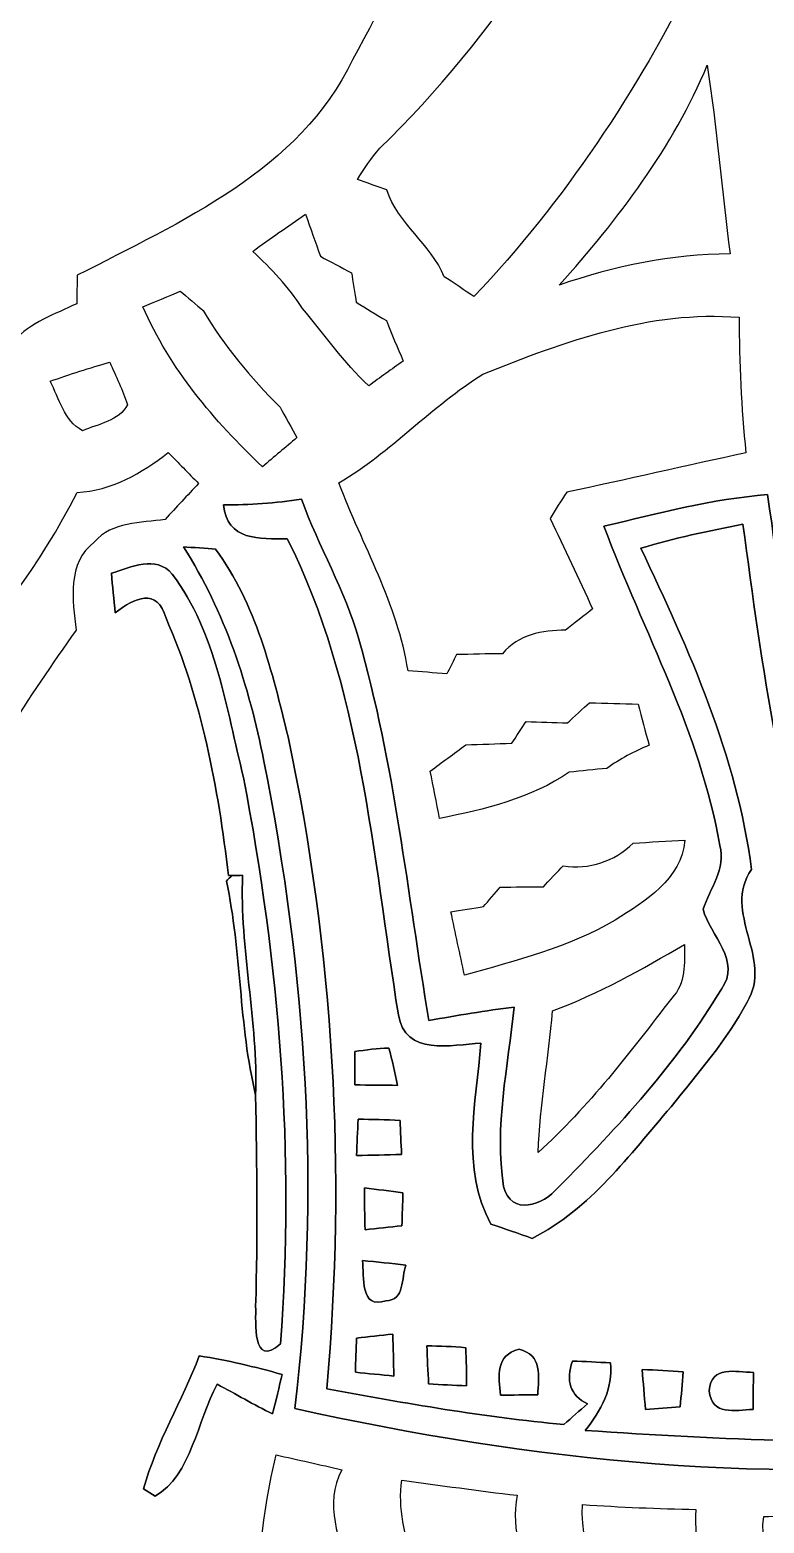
# Model space of a CAD drawing. Header units: centimetres. Extents: x -12.6 to 12.6, y -6.2 to 6.2.
# Drawn here: x 7.607 to 9.745, y -3.489 to 0.858 of the extents above; entities that cross this region are included whole.
import ezdxf

# ---------------------------------------------------------------- set-up
doc = ezdxf.new("R2010")
doc.units = ezdxf.units.CM
doc.header["$MEASUREMENT"] = 0
doc.layers.add('Camada 1', color=7, linetype='Continuous')

msp = doc.modelspace()

# ---------------------------------------------------------------- linework, layer by layer
at = {"layer": 'Camada 1', "color": 177}
for points, knots in [([(8.62682, 3.28365), (8.7376, 3.42582), (8.93127, 3.4685), (9.10025, 3.50202), (9.10025, 3.50202), (9.25724, 3.52142), (9.44421, 3.54507), (9.57757, 3.44099), (9.57757, 3.44099), (9.65904, 3.32387), (9.65588, 3.16934), (9.64847, 3.03213), (9.64847, 3.03213), (9.63541, 2.88819), (9.66823, 2.74389), (9.72643, 2.61196), (9.72643, 2.61196), (10.12718, 2.42252), (10.38647, 2.02847), (10.55404, 1.63125), (10.55404, 1.63125), (10.77207, 1.07492), (10.88707, 0.48119), (10.93082, -0.1136), (10.93082, -0.1136), (11.14848, -0.28081), (11.35167, -0.47166), (11.49772, -0.70626), (11.49772, -0.70626), (11.69246, -0.998), (11.79159, -1.33772), (11.91119, -1.66404), (11.91119, -1.66404), (12.06217, -2.09868), (12.22092, -2.53364), (12.44669, -2.93616), (12.44669, -2.93616), (12.48762, -3.01978), (12.57935, -3.08256), (12.5737, -3.18452), (12.5737, -3.18452), (12.45941, -3.23461), (12.34334, -3.16018), (12.25761, -3.08963), (12.25761, -3.08963), (12.09886, -2.9605), (12.00784, -2.76859), (11.95916, -2.57352), (11.95916, -2.57352), (11.90025, -2.33715), (11.83886, -2.10114), (11.7789, -1.86513), (11.7789, -1.86513), (11.70199, -2.33291), (11.50725, -2.77283), (11.44128, -3.24272), (11.44128, -3.24272), (11.43423, -3.31927), (11.42787, -3.40147), (11.45716, -3.47486), (11.45716, -3.47486), (11.51254, -3.55706), (11.59898, -3.61702), (11.64096, -3.7091), (11.64096, -3.7091), (11.72491, -3.8862), (11.66988, -4.08727), (11.70798, -4.27389), (11.70798, -4.27389), (11.79089, -4.78155), (11.8812, -5.2899), (12.0216, -5.78484), (12.0216, -5.78484), (12.01807, -5.90091), (11.96552, -6.01627), (11.88826, -6.10234), (11.88826, -6.10234), (11.79052, -6.18737), (11.65472, -6.12668), (11.54148, -6.11857), (11.54148, -6.11857), (11.53442, -5.9951), (11.63567, -5.90479), (11.65436, -5.78767), (11.65436, -5.78767), (11.69987, -5.56331), (11.63355, -5.34), (11.61696, -5.11668), (11.61696, -5.11668), (11.57569, -4.80905), (11.48891, -4.48415), (11.25819, -4.26225), (11.25819, -4.26225), (11.14777, -4.14548), (10.98902, -4.09222), (10.88002, -3.9744), (10.88002, -3.9744), (10.73855, -3.8375), (10.65917, -3.65371), (10.58721, -3.4738), (10.58721, -3.4738), (10.50183, -3.6703), (10.46232, -3.88372), (10.44787, -4.0968), (10.44787, -4.0968), (10.45316, -4.36279), (10.45915, -4.65912), (10.27182, -4.87257), (10.27182, -4.87257), (10.11378, -5.05107), (9.97479, -5.25992), (9.93844, -5.5005), (9.93844, -5.5005), (9.91975, -5.64198), (9.85872, -5.77814), (9.75077, -5.87375), (9.75077, -5.87375), (9.64247, -5.87657), (9.53416, -5.88186), (9.42586, -5.87516), (9.42586, -5.87516), (9.42622, -5.74111), (9.5391, -5.65572), (9.61884, -5.56331), (9.61884, -5.56331), (9.77335, -5.40066), (9.82839, -5.1763), (9.92116, -4.97804), (9.92116, -4.97804), (9.98784, -4.81365), (10.11132, -4.66478), (10.11237, -4.47993), (10.11237, -4.47993), (10.12365, -4.25944), (10.0344, -4.05341), (9.98855, -3.8421), (9.98855, -3.8421), (9.95961, -3.71827), (9.96667, -3.59092), (9.96984, -3.46499), (9.96984, -3.46499), (9.89434, -3.46604), (9.8192, -3.46709), (9.74407, -3.46957), (9.74407, -3.46957), (9.72431, -3.59833), (9.8425, -3.71897), (9.77582, -3.84527), (9.77582, -3.84527), (9.74901, -3.90877), (9.69573, -4.01601), (9.61107, -3.96945), (9.61107, -3.96945), (9.51793, -3.92219), (9.5959, -3.81175), (9.60895, -3.73979), (9.60895, -3.73979), (9.57545, -3.64525), (9.53735, -3.55106), (9.54651, -3.44874), (9.54651, -3.44874), (9.43645, -3.44699), (9.32638, -3.44204), (9.21666, -3.435), (9.21666, -3.435), (9.20291, -3.57752), (9.3218, -3.72568), (9.22055, -3.85867), (9.22055, -3.85867), (9.19797, -3.94194), (9.11365, -3.9377), (9.04416, -3.93805), (9.04416, -3.93805), (9.01805, -3.85621), (9.05333, -3.77966), (9.07873, -3.70311), (9.07873, -3.70311), (9.0438, -3.60785), (9.0064, -3.51084), (9.02582, -3.40747), (9.02582, -3.40747), (8.91363, -3.39514), (8.8018, -3.37855), (8.69032, -3.36337), (8.69032, -3.36337), (8.67798, -3.44523), (8.69879, -3.52495), (8.72489, -3.60257), (8.72489, -3.60257), (8.75946, -3.69817), (8.68785, -3.78636), (8.65258, -3.87032), (8.65258, -3.87032), (8.60495, -3.87032), (8.55768, -3.86997), (8.51076, -3.86961), (8.51076, -3.86961), (8.50229, -3.78882), (8.53227, -3.71264), (8.54321, -3.63395), (8.54321, -3.63395), (8.50547, -3.53659), (8.46349, -3.43534), (8.51534, -3.3334), (8.51534, -3.3334), (8.45149, -3.31857), (8.38763, -3.30412), (8.32414, -3.29035), (8.32414, -3.29035), (8.16044, -3.96558), (8.40634, -4.64679), (8.34107, -5.32694), (8.34107, -5.32694), (8.33225, -5.48534), (8.38517, -5.63879), (8.38763, -5.79683), (8.38763, -5.79683), (8.24123, -5.86634), (8.07544, -5.975), (7.90997, -5.90761), (7.90997, -5.90761), (7.94066, -5.76721), (8.07154, -5.68537), (8.1287, -5.56083), (8.1287, -5.56083), (8.15021, -5.18759), (8.09166, -4.81365), (8.02604, -4.44675), (8.02604, -4.44675), (7.95443, -4.15536), (7.90928, -3.85797), (7.88952, -3.55881), (7.88952, -3.55881), (7.8225, -3.64912), (7.75652, -3.74332), (7.73112, -3.85514), (7.73112, -3.85514), (7.63905, -4.21145), (7.60448, -4.57975), (7.51346, -4.93642), (7.51346, -4.93642), (7.481, -5.07188), (7.39104, -5.18653), (7.3674, -5.32482), (7.3674, -5.32482), (7.33882, -5.47863), (7.35824, -5.63562), (7.37059, -5.79049), (7.37059, -5.79049), (7.25204, -5.91149), (7.07955, -5.9711), (6.91268, -5.97146), (6.91268, -5.97146), (6.8319, -5.9711), (6.72499, -5.91714), (6.76768, -5.82048), (6.76768, -5.82048), (6.83648, -5.71146), (6.96982, -5.6649), (7.03862, -5.55554), (7.03862, -5.55554), (7.16526, -5.36151), (7.18925, -5.12514), (7.23547, -4.90361), (7.23547, -4.90361), (7.30532, -4.48132), (7.39705, -4.06223), (7.44185, -3.63607), (7.44185, -3.63607), (7.45031, -3.36091), (7.51662, -3.08715), (7.46054, -2.81235), (7.46054, -2.81235), (6.92784, -2.66664), (6.42725, -2.35725), (6.11011, -1.8983), (6.11011, -1.8983), (6.01486, -1.76671), (5.94535, -1.6196), (5.8734, -1.4746), (5.8734, -1.4746), (5.54884, -1.38923), (5.30577, -1.12006), (5.17594, -0.81986), (5.17594, -0.81986), (5.06694, -0.56515), (4.99955, -0.29069), (4.98722, -0.01376), (4.98722, -0.01376), (4.90254, -0.00987), (4.81682, 0.00316), (4.7759, 0.08678), (4.7759, 0.08678), (4.7431, 0.11465), (4.70992, 0.14181), (4.68029, 0.17251), (4.68029, 0.17251), (4.67006, 0.24799), (4.73216, 0.30409), (4.76708, 0.36405), (4.76708, 0.36405), (4.77061, 0.41416), (4.77485, 0.46389), (4.77979, 0.51364), (4.77979, 0.51364), (4.82776, 0.51223), (4.87608, 0.51047), (4.92478, 0.50835), (4.92478, 0.50835), (5.00238, 0.55491), (5.08635, 0.58914), (5.16924, 0.62547), (5.16924, 0.62547), (5.26873, 0.66922), (5.33752, 0.75742), (5.4289, 0.81314), (5.4289, 0.81314), (5.58163, 0.8911), (5.76192, 0.889), (5.92313, 0.83819), (5.92313, 0.83819), (5.9637, 0.87806), (6.00039, 0.94051), (6.0667, 0.93274), (6.0667, 0.93274), (6.17536, 0.93768), (6.23217, 0.83007), (6.26463, 0.74224), (6.26463, 0.74224), (6.25369, 0.72073), (6.23181, 0.67804), (6.22087, 0.65651), (6.22087, 0.65651), (6.18243, 0.64416), (6.14469, 0.63146), (6.10693, 0.61841), (6.10693, 0.61841), (6.26073, 0.38734), (6.32953, 0.10442), (6.2858, -0.17144), (6.2858, -0.17144), (6.25369, -0.34571), (6.25863, -0.52317), (6.26886, -0.69919), (6.26886, -0.69919), (6.67631, -0.64206), (7.07777, -0.51929), (7.43338, -0.30973), (7.43338, -0.30973), (7.54837, -0.26952), (7.48312, -0.11959), (7.56038, -0.04726), (7.56038, -0.04726), (7.60871, 0.00706), (7.67997, 0.02998), (7.74347, 0.06103), (7.74347, 0.06103), (7.74381, 0.08183), (7.74452, 0.12312), (7.74488, 0.14357), (7.74488, 0.14357), (8.04474, 0.29845), (8.39294, 0.44944), (8.54674, 0.77116), (8.54674, 0.77116), (8.72489, 1.09255), (8.86247, 1.43722), (8.94715, 1.79492), (8.94715, 1.79492), (8.98701, 1.94627), (8.97854, 2.10431), (8.97431, 2.25918), (8.97431, 2.25918), (8.97748, 2.3361), (8.9221, 2.39465), (8.88541, 2.45638), (8.88541, 2.45638), (8.8399, 2.46768), (8.79474, 2.4786), (8.74959, 2.48954), (8.74959, 2.48954), (8.74747, 2.62361), (8.77851, 2.75907), (8.75454, 2.89207), (8.75454, 2.89207), (8.70372, 3.01907), (8.61835, 3.14077), (8.62682, 3.28365)], [0, 0, 0, 0, 0.0102041, 0.0102041, 0.0102041, 0.0102041, 0.0204082, 0.0204082, 0.0204082, 0.0204082, 0.0306122, 0.0306122, 0.0306122, 0.0306122, 0.0408163, 0.0408163, 0.0408163, 0.0408163, 0.0510204, 0.0510204, 0.0510204, 0.0510204, 0.0612245, 0.0612245, 0.0612245, 0.0612245, 0.0714286, 0.0714286, 0.0714286, 0.0714286, 0.0816327, 0.0816327, 0.0816327, 0.0816327, 0.0918367, 0.0918367, 0.0918367, 0.0918367, 0.1020408, 0.1020408, 0.1020408, 0.1020408, 0.1122449, 0.1122449, 0.1122449, 0.1122449, 0.122449, 0.122449, 0.122449, 0.122449, 0.1326531, 0.1326531, 0.1326531, 0.1326531, 0.1428571, 0.1428571, 0.1428571, 0.1428571, 0.1530612, 0.1530612, 0.1530612, 0.1530612, 0.1632653, 0.1632653, 0.1632653, 0.1632653, 0.1734694, 0.1734694, 0.1734694, 0.1734694, 0.1836735, 0.1836735, 0.1836735, 0.1836735, 0.1938776, 0.1938776, 0.1938776, 0.1938776, 0.2040816, 0.2040816, 0.2040816, 0.2040816, 0.2142857, 0.2142857, 0.2142857, 0.2142857, 0.2244898, 0.2244898, 0.2244898, 0.2244898, 0.2346939, 0.2346939, 0.2346939, 0.2346939, 0.244898, 0.244898, 0.244898, 0.244898, 0.255102, 0.255102, 0.255102, 0.255102, 0.2653061, 0.2653061, 0.2653061, 0.2653061, 0.2755102, 0.2755102, 0.2755102, 0.2755102, 0.2857143, 0.2857143, 0.2857143, 0.2857143, 0.2959184, 0.2959184, 0.2959184, 0.2959184, 0.3061224, 0.3061224, 0.3061224, 0.3061224, 0.3163265, 0.3163265, 0.3163265, 0.3163265, 0.3265306, 0.3265306, 0.3265306, 0.3265306, 0.3367347, 0.3367347, 0.3367347, 0.3367347, 0.3469388, 0.3469388, 0.3469388, 0.3469388, 0.3571429, 0.3571429, 0.3571429, 0.3571429, 0.3673469, 0.3673469, 0.3673469, 0.3673469, 0.377551, 0.377551, 0.377551, 0.377551, 0.3877551, 0.3877551, 0.3877551, 0.3877551, 0.3979592, 0.3979592, 0.3979592, 0.3979592, 0.4081633, 0.4081633, 0.4081633, 0.4081633, 0.4183673, 0.4183673, 0.4183673, 0.4183673, 0.4285714, 0.4285714, 0.4285714, 0.4285714, 0.4387755, 0.4387755, 0.4387755, 0.4387755, 0.4489796, 0.4489796, 0.4489796, 0.4489796, 0.4591837, 0.4591837, 0.4591837, 0.4591837, 0.4693878, 0.4693878, 0.4693878, 0.4693878, 0.4795918, 0.4795918, 0.4795918, 0.4795918, 0.4897959, 0.4897959, 0.4897959, 0.4897959, 0.5, 0.5, 0.5, 0.5, 0.5102041, 0.5102041, 0.5102041, 0.5102041, 0.5204082, 0.5204082, 0.5204082, 0.5204082, 0.5306122, 0.5306122, 0.5306122, 0.5306122, 0.5408163, 0.5408163, 0.5408163, 0.5408163, 0.5510204, 0.5510204, 0.5510204, 0.5510204, 0.5612245, 0.5612245, 0.5612245, 0.5612245, 0.5714286, 0.5714286, 0.5714286, 0.5714286, 0.5816327, 0.5816327, 0.5816327, 0.5816327, 0.5918367, 0.5918367, 0.5918367, 0.5918367, 0.6020408, 0.6020408, 0.6020408, 0.6020408, 0.6122449, 0.6122449, 0.6122449, 0.6122449, 0.622449, 0.622449, 0.622449, 0.622449, 0.6326531, 0.6326531, 0.6326531, 0.6326531, 0.6428571, 0.6428571, 0.6428571, 0.6428571, 0.6530612, 0.6530612, 0.6530612, 0.6530612, 0.6632653, 0.6632653, 0.6632653, 0.6632653, 0.6734694, 0.6734694, 0.6734694, 0.6734694, 0.6836735, 0.6836735, 0.6836735, 0.6836735, 0.6938776, 0.6938776, 0.6938776, 0.6938776, 0.7040816, 0.7040816, 0.7040816, 0.7040816, 0.7142857, 0.7142857, 0.7142857, 0.7142857, 0.7244898, 0.7244898, 0.7244898, 0.7244898, 0.7346939, 0.7346939, 0.7346939, 0.7346939, 0.744898, 0.744898, 0.744898, 0.744898, 0.755102, 0.755102, 0.755102, 0.755102, 0.7653061, 0.7653061, 0.7653061, 0.7653061, 0.7755102, 0.7755102, 0.7755102, 0.7755102, 0.7857143, 0.7857143, 0.7857143, 0.7857143, 0.7959184, 0.7959184, 0.7959184, 0.7959184, 0.8061224, 0.8061224, 0.8061224, 0.8061224, 0.8163265, 0.8163265, 0.8163265, 0.8163265, 0.8265306, 0.8265306, 0.8265306, 0.8265306, 0.8367347, 0.8367347, 0.8367347, 0.8367347, 0.8469388, 0.8469388, 0.8469388, 0.8469388, 0.8571429, 0.8571429, 0.8571429, 0.8571429, 0.8673469, 0.8673469, 0.8673469, 0.8673469, 0.877551, 0.877551, 0.877551, 0.877551, 0.8877551, 0.8877551, 0.8877551, 0.8877551, 0.8979592, 0.8979592, 0.8979592, 0.8979592, 0.9081633, 0.9081633, 0.9081633, 0.9081633, 0.9183673, 0.9183673, 0.9183673, 0.9183673, 0.9285714, 0.9285714, 0.9285714, 0.9285714, 0.9387755, 0.9387755, 0.9387755, 0.9387755, 0.9489796, 0.9489796, 0.9489796, 0.9489796, 0.9591837, 0.9591837, 0.9591837, 0.9591837, 0.9693878, 0.9693878, 0.9693878, 0.9693878, 0.9795918, 0.9795918, 0.9795918, 0.9795918, 1, 1, 1, 1]), ([(9.38354, 1.69474), (9.38354, 1.69474), (9.38354, 1.69474), (9.38354, 1.69474), (9.38354, 1.69474), (9.22972, 1.24812), (8.96372, 0.84172), (8.62576, 0.51328), (8.62576, 0.51328), (8.60142, 0.48472), (8.5799, 0.45437), (8.56121, 0.42228), (8.56121, 0.42228), (8.58237, 0.41485), (8.62507, 0.3997), (8.64622, 0.39229), (8.64622, 0.39229), (8.67938, 0.29245), (8.77464, 0.23566), (8.81379, 0.13935), (8.81379, 0.13935), (8.83567, 0.12488), (8.87871, 0.0963), (8.90023, 0.08183), (8.90023, 0.08183), (9.16305, 0.35947), (9.37648, 0.67909), (9.54475, 1.02164), (9.54475, 1.02164), (9.51159, 1.2506), (9.45515, 1.4753), (9.38354, 1.69474)], [0, 0, 0, 0, 0.1111111, 0.1111111, 0.1111111, 0.1111111, 0.2222222, 0.2222222, 0.2222222, 0.2222222, 0.3333333, 0.3333333, 0.3333333, 0.3333333, 0.4444444, 0.4444444, 0.4444444, 0.4444444, 0.5555556, 0.5555556, 0.5555556, 0.5555556, 0.6666667, 0.6666667, 0.6666667, 0.6666667, 0.7777778, 0.7777778, 0.7777778, 0.7777778, 1, 1, 1, 1]), ([(9.57967, 0.75564), (9.57967, 0.75564), (9.57967, 0.75564), (9.57967, 0.75564), (9.57967, 0.75564), (9.48055, 0.51681), (9.32039, 0.30621), (9.14858, 0.11499), (9.14858, 0.11499), (9.30875, 0.17039), (9.47596, 0.20567), (9.646, 0.20567), (9.646, 0.20567), (9.62235, 0.38876), (9.6072, 0.57291), (9.57967, 0.75564)], [0, 0, 0, 0, 0.2, 0.2, 0.2, 0.2, 0.4, 0.4, 0.4, 0.4, 0.6, 0.6, 0.6, 0.6, 1, 1, 1, 1]), ([(8.25605, 0.21342), (8.25605, 0.21342), (8.25605, 0.21342), (8.25605, 0.21342), (8.25605, 0.21342), (8.30967, 0.16333), (8.36048, 0.10971), (8.40069, 0.04726), (8.40069, 0.04726), (8.46454, -0.02821), (8.52099, -0.11007), (8.59367, -0.1785), (8.59367, -0.1785), (8.62682, -0.1538), (8.66034, -0.12982), (8.69421, -0.10583), (8.69421, -0.10583), (8.67726, -0.06667), (8.66104, -0.0275), (8.64551, 0.01164), (8.64551, 0.01164), (8.61589, 0.02962), (8.5866, 0.04762), (8.55732, 0.06526), (8.55732, 0.06526), (8.55379, 0.08678), (8.54709, 0.12912), (8.54392, 0.15063), (8.54392, 0.15063), (8.51322, 0.16686), (8.48323, 0.18308), (8.45326, 0.19897), (8.45326, 0.19897), (8.43845, 0.23988), (8.42398, 0.28081), (8.40987, 0.32137), (8.40987, 0.32137), (8.358, 0.28575), (8.3065, 0.25011), (8.25605, 0.21342)], [0, 0, 0, 0, 0.0909091, 0.0909091, 0.0909091, 0.0909091, 0.1818182, 0.1818182, 0.1818182, 0.1818182, 0.2727273, 0.2727273, 0.2727273, 0.2727273, 0.3636364, 0.3636364, 0.3636364, 0.3636364, 0.4545455, 0.4545455, 0.4545455, 0.4545455, 0.5454545, 0.5454545, 0.5454545, 0.5454545, 0.6363636, 0.6363636, 0.6363636, 0.6363636, 0.7272727, 0.7272727, 0.7272727, 0.7272727, 0.8181818, 0.8181818, 0.8181818, 0.8181818, 1, 1, 1, 1]), ([(7.93643, 0.05186), (7.93643, 0.05186), (7.93643, 0.05186), (7.93643, 0.05186), (7.93643, 0.05186), (8.01475, -0.12805), (8.14246, -0.28046), (8.28462, -0.41346), (8.28462, -0.41346), (8.31778, -0.38522), (8.3513, -0.35701), (8.38482, -0.32878), (8.38482, -0.32878), (8.37247, -0.30656), (8.34777, -0.26246), (8.33542, -0.24024), (8.33542, -0.24024), (8.25076, -0.15487), (8.17245, -0.06208), (8.11142, 0.04127), (8.11142, 0.04127), (8.09483, 0.05537), (8.06167, 0.08325), (8.04509, 0.09701), (8.04509, 0.09701), (8.01792, 0.08573), (7.96361, 0.06314), (7.93643, 0.05186)], [0, 0, 0, 0, 0.125, 0.125, 0.125, 0.125, 0.25, 0.25, 0.25, 0.25, 0.375, 0.375, 0.375, 0.375, 0.5, 0.5, 0.5, 0.5, 0.625, 0.625, 0.625, 0.625, 0.75, 0.75, 0.75, 0.75, 1, 1, 1, 1]), ([(8.92632, -0.14427), (8.92632, -0.14427), (8.92632, -0.14427), (8.92632, -0.14427), (8.92632, -0.14427), (8.77746, -0.23636), (8.65857, -0.37112), (8.50688, -0.46073), (8.50688, -0.46073), (8.57566, -0.6424), (8.67762, -0.81314), (8.70832, -1.00753), (8.70832, -1.00753), (8.74572, -1.01035), (8.78346, -1.01353), (8.82156, -1.01669), (8.82156, -1.01669), (8.8286, -1.00259), (8.84237, -0.97472), (8.84907, -0.96061), (8.84907, -0.96061), (8.89353, -0.95956), (8.93833, -0.95849), (8.98348, -0.95778), (8.98348, -0.95778), (9.02935, -0.90134), (9.09849, -0.89041), (9.16727, -0.889), (9.16727, -0.889), (9.18669, -0.87383), (9.22584, -0.84313), (9.2456, -0.82761), (9.2456, -0.82761), (9.20608, -0.73871), (9.16374, -0.65158), (9.12176, -0.56409), (9.12176, -0.56409), (9.13765, -0.53833), (9.15387, -0.51293), (9.17046, -0.48753), (9.17046, -0.48753), (9.34437, -0.45084), (9.5183, -0.41098), (9.69222, -0.37287), (9.69222, -0.37287), (9.67809, -0.242), (9.67317, -0.11041), (9.6721, 0.02151), (9.6721, 0.02151), (9.41422, 0.04268), (9.16164, -0.04903), (8.92632, -0.14427)], [0, 0, 0, 0, 0.0714286, 0.0714286, 0.0714286, 0.0714286, 0.1428571, 0.1428571, 0.1428571, 0.1428571, 0.2142857, 0.2142857, 0.2142857, 0.2142857, 0.2857143, 0.2857143, 0.2857143, 0.2857143, 0.3571429, 0.3571429, 0.3571429, 0.3571429, 0.4285714, 0.4285714, 0.4285714, 0.4285714, 0.5, 0.5, 0.5, 0.5, 0.5714286, 0.5714286, 0.5714286, 0.5714286, 0.6428571, 0.6428571, 0.6428571, 0.6428571, 0.7142857, 0.7142857, 0.7142857, 0.7142857, 0.7857143, 0.7857143, 0.7857143, 0.7857143, 0.8571429, 0.8571429, 0.8571429, 0.8571429, 1, 1, 1, 1]), ([(7.66621, -0.16474), (7.66621, -0.16474), (7.66621, -0.16474), (7.66621, -0.16474), (7.66621, -0.16474), (7.69267, -0.21483), (7.70573, -0.27939), (7.76004, -0.30868), (7.76004, -0.30868), (7.8045, -0.28963), (7.8687, -0.2801), (7.89094, -0.23318), (7.89094, -0.23318), (7.87822, -0.19015), (7.85671, -0.14993), (7.83978, -0.10936), (7.83978, -0.10936), (7.78121, -0.12559), (7.72337, -0.14464), (7.66621, -0.16474)], [0, 0, 0, 0, 0.1666667, 0.1666667, 0.1666667, 0.1666667, 0.3333333, 0.3333333, 0.3333333, 0.3333333, 0.5, 0.5, 0.5, 0.5, 0.6666667, 0.6666667, 0.6666667, 0.6666667, 1, 1, 1, 1]), ([(7.74488, -0.4886), (7.74488, -0.4886), (7.74488, -0.4886), (7.74488, -0.4886), (7.74488, -0.4886), (7.53039, -0.90275), (7.18677, -1.26929), (6.73452, -1.4171), (6.73452, -1.4171), (6.70913, -1.43791), (6.64774, -1.42662), (6.64245, -1.46755), (6.64245, -1.46755), (6.76521, -1.60725), (6.92185, -1.78859), (7.13034, -1.74271), (7.13034, -1.74271), (7.23723, -1.69721), (7.30003, -1.59385), (7.35471, -1.49684), (7.35471, -1.49684), (7.47253, -1.28763), (7.60236, -1.08549), (7.74135, -0.88971), (7.74135, -0.88971), (7.73148, -0.80222), (7.71418, -0.6932), (7.79531, -0.63253), (7.79531, -0.63253), (7.84647, -0.57255), (7.92973, -0.57784), (8.00099, -0.5669), (8.00099, -0.5669), (8.0331, -0.53199), (8.06555, -0.49705), (8.09837, -0.46248), (8.09837, -0.46248), (8.06872, -0.43215), (8.03909, -0.40216), (8.01017, -0.37217), (8.01017, -0.37217), (7.93255, -0.43249), (7.84542, -0.48365), (7.74488, -0.4886)], [0, 0, 0, 0, 0.0833333, 0.0833333, 0.0833333, 0.0833333, 0.1666667, 0.1666667, 0.1666667, 0.1666667, 0.25, 0.25, 0.25, 0.25, 0.3333333, 0.3333333, 0.3333333, 0.3333333, 0.4166667, 0.4166667, 0.4166667, 0.4166667, 0.5, 0.5, 0.5, 0.5, 0.5833333, 0.5833333, 0.5833333, 0.5833333, 0.6666667, 0.6666667, 0.6666667, 0.6666667, 0.75, 0.75, 0.75, 0.75, 0.8333333, 0.8333333, 0.8333333, 0.8333333, 1, 1, 1, 1]), ([(8.17068, -0.52458), (8.17068, -0.52458), (8.17068, -0.52458), (8.17068, -0.52458), (8.17068, -0.52458), (8.18091, -0.62864), (8.27546, -0.62442), (8.35659, -0.62301), (8.35659, -0.62301), (8.5725, -1.05268), (8.60495, -1.54199), (8.68009, -2.00907), (8.68009, -2.00907), (8.69879, -2.12936), (8.83567, -2.09656), (8.92069, -2.09161), (8.92069, -2.09161), (8.90656, -2.26554), (8.86037, -2.45638), (8.94961, -2.61832), (8.94961, -2.61832), (8.98947, -2.63172), (9.0297, -2.64583), (9.06992, -2.65994), (9.06992, -2.65994), (9.2396, -2.57386), (9.35319, -2.41723), (9.4742, -2.27646), (9.4742, -2.27646), (9.55321, -2.1791), (9.63612, -2.08314), (9.69539, -1.97202), (9.69539, -1.97202), (9.7737, -1.84538), (9.6213, -1.71202), (9.70845, -1.58608), (9.70845, -1.58608), (9.66611, -1.25589), (9.52746, -0.94896), (9.38635, -0.65088), (9.38635, -0.65088), (9.48372, -0.62123), (9.58356, -0.60077), (9.6834, -0.58067), (9.6834, -0.58067), (9.74019, -0.99625), (9.79416, -1.41817), (9.94409, -1.81256), (9.94409, -1.81256), (9.96597, -1.87218), (10.02805, -1.90465), (10.09049, -1.88665), (10.09049, -1.88665), (10.28629, -1.85773), (10.48278, -1.8101), (10.66341, -1.7272), (10.66341, -1.7272), (10.66375, -1.70992), (10.66482, -1.67498), (10.66553, -1.6577), (10.66553, -1.6577), (10.45703, -1.71097), (10.25455, -1.78929), (10.03864, -1.81327), (10.03864, -1.81327), (9.86084, -1.39593), (9.81991, -0.93873), (9.75535, -0.49459), (9.75535, -0.49459), (9.59343, -0.50765), (9.43609, -0.54892), (9.27876, -0.58702), (9.27876, -0.58702), (9.39446, -0.895), (9.55993, -1.18816), (9.61602, -1.51623), (9.61602, -1.51623), (9.63507, -1.58396), (9.58744, -1.64112), (9.56734, -1.7018), (9.56734, -1.7018), (9.58849, -1.7787), (9.68021, -1.85313), (9.62094, -1.93428), (9.62094, -1.93428), (9.49218, -2.14841), (9.32039, -2.3361), (9.14435, -2.51249), (9.14435, -2.51249), (9.10307, -2.56363), (9.00818, -2.59608), (8.9863, -2.50859), (8.9863, -2.50859), (8.95914, -2.33432), (8.99971, -2.16005), (9.01734, -1.98683), (9.01734, -1.98683), (8.93375, -1.99672), (8.85119, -2.01083), (8.76899, -2.02564), (8.76899, -2.02564), (8.7062, -1.65452), (8.66916, -1.27776), (8.56473, -0.91546), (8.56473, -0.91546), (8.52487, -0.77328), (8.44761, -0.64593), (8.39786, -0.50765), (8.39786, -0.50765), (8.32272, -0.52), (8.24652, -0.52528), (8.17068, -0.52458)], [0, 0, 0, 0, 0.0344828, 0.0344828, 0.0344828, 0.0344828, 0.0689655, 0.0689655, 0.0689655, 0.0689655, 0.1034483, 0.1034483, 0.1034483, 0.1034483, 0.137931, 0.137931, 0.137931, 0.137931, 0.1724138, 0.1724138, 0.1724138, 0.1724138, 0.2068966, 0.2068966, 0.2068966, 0.2068966, 0.2413793, 0.2413793, 0.2413793, 0.2413793, 0.2758621, 0.2758621, 0.2758621, 0.2758621, 0.3103448, 0.3103448, 0.3103448, 0.3103448, 0.3448276, 0.3448276, 0.3448276, 0.3448276, 0.3793103, 0.3793103, 0.3793103, 0.3793103, 0.4137931, 0.4137931, 0.4137931, 0.4137931, 0.4482759, 0.4482759, 0.4482759, 0.4482759, 0.4827586, 0.4827586, 0.4827586, 0.4827586, 0.5172414, 0.5172414, 0.5172414, 0.5172414, 0.5517241, 0.5517241, 0.5517241, 0.5517241, 0.5862069, 0.5862069, 0.5862069, 0.5862069, 0.6206897, 0.6206897, 0.6206897, 0.6206897, 0.6551724, 0.6551724, 0.6551724, 0.6551724, 0.6896552, 0.6896552, 0.6896552, 0.6896552, 0.7241379, 0.7241379, 0.7241379, 0.7241379, 0.7586207, 0.7586207, 0.7586207, 0.7586207, 0.7931034, 0.7931034, 0.7931034, 0.7931034, 0.8275862, 0.8275862, 0.8275862, 0.8275862, 0.862069, 0.862069, 0.862069, 0.862069, 0.8965517, 0.8965517, 0.8965517, 0.8965517, 0.9310345, 0.9310345, 0.9310345, 0.9310345, 1, 1, 1, 1]), ([(8.05461, -0.64698), (8.05461, -0.64698), (8.05461, -0.64698), (8.05461, -0.64698), (8.05461, -0.64698), (8.17527, -0.83643), (8.24547, -1.05127), (8.28815, -1.27034), (8.28815, -1.27034), (8.41233, -1.88911), (8.45431, -2.52764), (8.37881, -3.15524), (8.37881, -3.15524), (9.0678, -3.30799), (9.78534, -3.38596), (10.48843, -3.29247), (10.48843, -3.29247), (10.53112, -2.92381), (10.56075, -2.55376), (10.61649, -2.18687), (10.61649, -2.18687), (10.63625, -2.07573), (10.644, -1.9632), (10.64577, -1.85067), (10.64577, -1.85067), (10.62848, -1.85278), (10.59427, -1.85666), (10.57697, -1.85878), (10.57697, -1.85878), (10.50642, -2.31034), (10.46056, -2.76542), (10.41435, -3.22014), (10.41435, -3.22014), (10.01888, -3.26989), (9.6206, -3.2445), (9.22443, -3.21909), (9.22443, -3.21909), (9.26923, -3.1623), (9.30592, -3.09703), (9.29781, -3.02224), (9.29781, -3.02224), (9.26076, -3.02012), (9.22372, -3.01837), (9.18703, -3.01695), (9.18703, -3.01695), (9.16657, -3.07481), (9.18104, -3.11643), (9.23079, -3.14184), (9.23079, -3.14184), (9.2075, -3.16159), (9.18457, -3.18169), (9.16199, -3.2018), (9.16199, -3.2018), (8.92986, -3.18028), (8.7002, -3.14006), (8.4716, -3.09738), (8.4716, -3.09738), (8.5291, -2.46379), (8.49171, -1.82245), (8.35907, -1.20015), (8.35907, -1.20015), (8.31285, -1.0107), (8.26523, -0.81314), (8.14775, -0.65334), (8.14775, -0.65334), (8.12446, -0.65158), (8.0779, -0.6484), (8.05461, -0.64698)], [0, 0, 0, 0, 0.0555556, 0.0555556, 0.0555556, 0.0555556, 0.1111111, 0.1111111, 0.1111111, 0.1111111, 0.1666667, 0.1666667, 0.1666667, 0.1666667, 0.2222222, 0.2222222, 0.2222222, 0.2222222, 0.2777778, 0.2777778, 0.2777778, 0.2777778, 0.3333333, 0.3333333, 0.3333333, 0.3333333, 0.3888889, 0.3888889, 0.3888889, 0.3888889, 0.4444444, 0.4444444, 0.4444444, 0.4444444, 0.5, 0.5, 0.5, 0.5, 0.5555556, 0.5555556, 0.5555556, 0.5555556, 0.6111111, 0.6111111, 0.6111111, 0.6111111, 0.6666667, 0.6666667, 0.6666667, 0.6666667, 0.7222222, 0.7222222, 0.7222222, 0.7222222, 0.7777778, 0.7777778, 0.7777778, 0.7777778, 0.8333333, 0.8333333, 0.8333333, 0.8333333, 0.8888889, 0.8888889, 0.8888889, 0.8888889, 1, 1, 1, 1]), ([(7.84436, -0.72354), (7.84436, -0.72354), (7.84436, -0.72354), (7.84436, -0.72354), (7.84436, -0.72354), (7.84789, -0.76164), (7.85176, -0.8001), (7.85566, -0.83889), (7.85566, -0.83889), (7.91174, -0.79409), (7.97772, -0.76553), (8.00347, -0.85407), (8.00347, -0.85407), (8.10753, -1.09007), (8.15516, -1.34866), (8.18549, -1.60372), (8.18549, -1.60372), (8.18549, -1.60372), (8.19572, -1.60338), (8.19572, -1.60338), (8.19572, -1.60338), (8.19185, -1.60725), (8.18337, -1.61536), (8.17915, -1.6196), (8.17915, -1.6196), (8.22395, -1.82527), (8.21513, -2.03834), (8.26452, -2.24296), (8.26452, -2.24296), (8.2684, -2.44792), (8.27051, -2.65324), (8.26452, -2.8582), (8.26452, -2.8582), (8.26593, -2.90018), (8.25287, -3.04165), (8.33649, -2.96686), (8.33649, -2.96686), (8.38022, -2.41652), (8.33261, -1.85985), (8.22924, -1.31833), (8.22924, -1.31833), (8.17845, -1.11653), (8.14987, -0.89675), (8.02181, -0.72672), (8.02181, -0.72672), (7.97418, -0.66922), (7.90115, -0.7059), (7.84436, -0.72354)], [0, 0, 0, 0, 0.0769231, 0.0769231, 0.0769231, 0.0769231, 0.1538462, 0.1538462, 0.1538462, 0.1538462, 0.2307692, 0.2307692, 0.2307692, 0.2307692, 0.3076923, 0.3076923, 0.3076923, 0.3076923, 0.3846154, 0.3846154, 0.3846154, 0.3846154, 0.4615385, 0.4615385, 0.4615385, 0.4615385, 0.5384615, 0.5384615, 0.5384615, 0.5384615, 0.6153846, 0.6153846, 0.6153846, 0.6153846, 0.6923077, 0.6923077, 0.6923077, 0.6923077, 0.7692308, 0.7692308, 0.7692308, 0.7692308, 0.8461538, 0.8461538, 0.8461538, 0.8461538, 1, 1, 1, 1]), ([(9.17292, -1.15922), (9.17292, -1.15922), (9.17292, -1.15922), (9.17292, -1.15922), (9.17292, -1.15922), (9.13236, -1.15817), (9.09214, -1.15675), (9.05191, -1.15569), (9.05191, -1.15569), (9.04168, -1.17122), (9.02088, -1.20297), (9.01064, -1.21849), (9.01064, -1.21849), (8.96549, -1.22025), (8.92069, -1.22166), (8.87623, -1.22307), (8.87623, -1.22307), (8.84166, -1.24882), (8.80745, -1.27423), (8.77288, -1.29962), (8.77288, -1.29962), (8.7817, -1.34513), (8.79086, -1.391), (8.80004, -1.43722), (8.80004, -1.43722), (8.93056, -1.41216), (9.06709, -1.37829), (9.17787, -1.30281), (9.17787, -1.30281), (9.21385, -1.29892), (9.25052, -1.29504), (9.28722, -1.29187), (9.28722, -1.29187), (9.32532, -1.26434), (9.36695, -1.24249), (9.41034, -1.22414), (9.41034, -1.22414), (9.3994, -1.18392), (9.38883, -1.1444), (9.37823, -1.10489), (9.37823, -1.10489), (9.33097, -1.10313), (9.2837, -1.10172), (9.23678, -1.10067), (9.23678, -1.10067), (9.2209, -1.11512), (9.18915, -1.14477), (9.17292, -1.15922)], [0, 0, 0, 0, 0.0769231, 0.0769231, 0.0769231, 0.0769231, 0.1538462, 0.1538462, 0.1538462, 0.1538462, 0.2307692, 0.2307692, 0.2307692, 0.2307692, 0.3076923, 0.3076923, 0.3076923, 0.3076923, 0.3846154, 0.3846154, 0.3846154, 0.3846154, 0.4615385, 0.4615385, 0.4615385, 0.4615385, 0.5384615, 0.5384615, 0.5384615, 0.5384615, 0.6153846, 0.6153846, 0.6153846, 0.6153846, 0.6923077, 0.6923077, 0.6923077, 0.6923077, 0.7692308, 0.7692308, 0.7692308, 0.7692308, 0.8461538, 0.8461538, 0.8461538, 0.8461538, 1, 1, 1, 1]), ([(9.16023, -1.57514), (9.16023, -1.57514), (9.16023, -1.57514), (9.16023, -1.57514), (9.16023, -1.57514), (9.14576, -1.59032), (9.11684, -1.62102), (9.10271, -1.63617), (9.10271, -1.63617), (9.06039, -1.63653), (9.01841, -1.63688), (8.97678, -1.63759), (8.97678, -1.63759), (8.96479, -1.65169), (8.94045, -1.67993), (8.9281, -1.69403), (8.9281, -1.69403), (8.90447, -1.69757), (8.85718, -1.70497), (8.8332, -1.70885), (8.8332, -1.70885), (8.84624, -1.77024), (8.8593, -1.83198), (8.87236, -1.89371), (8.87236, -1.89371), (9.02194, -1.85103), (9.17609, -1.81327), (9.31121, -1.73355), (9.31121, -1.73355), (9.39906, -1.67852), (9.50382, -1.615), (9.51476, -1.50071), (9.51476, -1.50071), (9.46396, -1.50318), (9.41351, -1.506), (9.36378, -1.50953), (9.36378, -1.50953), (9.30768, -1.56279), (9.23678, -1.58715), (9.16023, -1.57514)], [0, 0, 0, 0, 0.0909091, 0.0909091, 0.0909091, 0.0909091, 0.1818182, 0.1818182, 0.1818182, 0.1818182, 0.2727273, 0.2727273, 0.2727273, 0.2727273, 0.3636364, 0.3636364, 0.3636364, 0.3636364, 0.4545455, 0.4545455, 0.4545455, 0.4545455, 0.5454545, 0.5454545, 0.5454545, 0.5454545, 0.6363636, 0.6363636, 0.6363636, 0.6363636, 0.7272727, 0.7272727, 0.7272727, 0.7272727, 0.8181818, 0.8181818, 0.8181818, 0.8181818, 1, 1, 1, 1]), ([(9.12917, -1.99743), (9.12917, -1.99743), (9.12917, -1.99743), (9.12917, -1.99743), (9.12917, -1.99743), (9.11789, -2.13501), (9.09177, -2.27153), (9.08719, -2.40982), (9.08719, -2.40982), (9.23466, -2.27682), (9.35531, -2.11737), (9.47632, -1.96037), (9.47632, -1.96037), (9.51759, -1.91769), (9.51371, -1.85878), (9.51371, -1.8041), (9.51371, -1.8041), (9.38988, -1.87678), (9.26429, -1.94697), (9.12917, -1.99743)], [0, 0, 0, 0, 0.1666667, 0.1666667, 0.1666667, 0.1666667, 0.3333333, 0.3333333, 0.3333333, 0.3333333, 0.5, 0.5, 0.5, 0.5, 0.6666667, 0.6666667, 0.6666667, 0.6666667, 1, 1, 1, 1]), ([(8.5531, -2.11596), (8.5531, -2.11596), (8.5531, -2.11596), (8.5531, -2.11596), (8.5531, -2.11596), (8.5531, -2.14029), (8.55379, -2.18863), (8.55379, -2.21297), (8.55379, -2.21297), (8.59508, -2.21368), (8.63635, -2.21402), (8.67798, -2.21438), (8.67798, -2.21438), (8.67056, -2.17769), (8.6621, -2.14136), (8.65258, -2.10572), (8.65258, -2.10572), (8.61905, -2.10679), (8.5859, -2.11137), (8.5531, -2.11596)], [0, 0, 0, 0, 0.1666667, 0.1666667, 0.1666667, 0.1666667, 0.3333333, 0.3333333, 0.3333333, 0.3333333, 0.5, 0.5, 0.5, 0.5, 0.6666667, 0.6666667, 0.6666667, 0.6666667, 1, 1, 1, 1]), ([(8.56333, -2.31281), (8.56333, -2.31281), (8.56333, -2.31281), (8.56333, -2.31281), (8.56333, -2.31281), (8.56121, -2.34809), (8.55944, -2.38337), (8.55839, -2.41864), (8.55839, -2.41864), (8.60178, -2.41793), (8.64551, -2.41652), (8.68961, -2.41547), (8.68961, -2.41547), (8.68785, -2.3823), (8.68644, -2.34914), (8.68503, -2.31634), (8.68503, -2.31634), (8.6441, -2.31457), (8.60354, -2.31352), (8.56333, -2.31281)], [0, 0, 0, 0, 0.1666667, 0.1666667, 0.1666667, 0.1666667, 0.3333333, 0.3333333, 0.3333333, 0.3333333, 0.5, 0.5, 0.5, 0.5, 0.6666667, 0.6666667, 0.6666667, 0.6666667, 1, 1, 1, 1]), ([(8.58131, -2.51319), (8.58131, -2.51319), (8.58131, -2.51319), (8.58131, -2.51319), (8.58131, -2.51319), (8.58131, -2.5534), (8.58202, -2.59396), (8.58307, -2.63489), (8.58307, -2.63489), (8.61871, -2.63065), (8.65433, -2.62678), (8.69068, -2.6229), (8.69068, -2.6229), (8.69138, -2.59079), (8.69244, -2.55905), (8.6935, -2.5273), (8.6935, -2.5273), (8.65611, -2.52236), (8.61871, -2.51741), (8.58131, -2.51319)], [0, 0, 0, 0, 0.1666667, 0.1666667, 0.1666667, 0.1666667, 0.3333333, 0.3333333, 0.3333333, 0.3333333, 0.5, 0.5, 0.5, 0.5, 0.6666667, 0.6666667, 0.6666667, 0.6666667, 1, 1, 1, 1]), ([(8.57603, -2.7245), (8.57603, -2.7245), (8.57603, -2.7245), (8.57603, -2.7245), (8.57603, -2.7245), (8.58025, -2.77001), (8.56791, -2.86843), (8.64376, -2.84127), (8.64376, -2.84127), (8.69984, -2.84056), (8.68785, -2.77459), (8.70232, -2.73755), (8.70232, -2.73755), (8.65998, -2.73261), (8.61764, -2.72837), (8.57603, -2.7245)], [0, 0, 0, 0, 0.2, 0.2, 0.2, 0.2, 0.4, 0.4, 0.4, 0.4, 0.6, 0.6, 0.6, 0.6, 1, 1, 1, 1]), ([(8.55839, -2.94993), (8.55839, -2.94993), (8.55839, -2.94993), (8.55839, -2.94993), (8.55839, -2.94993), (8.55698, -2.98309), (8.55591, -3.01625), (8.55486, -3.04977), (8.55486, -3.04977), (8.59189, -3.05328), (8.62929, -3.05681), (8.66705, -3.06069), (8.66705, -3.06069), (8.66598, -3.01978), (8.66493, -2.97921), (8.66386, -2.93863), (8.66386, -2.93863), (8.62858, -2.94216), (8.5933, -2.94604), (8.55839, -2.94993)], [0, 0, 0, 0, 0.1666667, 0.1666667, 0.1666667, 0.1666667, 0.3333333, 0.3333333, 0.3333333, 0.3333333, 0.5, 0.5, 0.5, 0.5, 0.6666667, 0.6666667, 0.6666667, 0.6666667, 1, 1, 1, 1]), ([(8.76299, -2.97285), (8.76299, -2.97285), (8.76299, -2.97285), (8.76299, -2.97285), (8.76299, -2.97285), (8.7644, -3.00955), (8.76618, -3.04658), (8.76828, -3.08363), (8.76828, -3.08363), (8.80463, -3.08539), (8.84132, -3.08751), (8.87835, -3.08926), (8.87835, -3.08926), (8.87871, -3.05187), (8.87801, -3.01483), (8.87623, -2.97814), (8.87623, -2.97814), (8.83813, -2.97461), (8.80073, -2.97285), (8.76299, -2.97285)], [0, 0, 0, 0, 0.1666667, 0.1666667, 0.1666667, 0.1666667, 0.3333333, 0.3333333, 0.3333333, 0.3333333, 0.5, 0.5, 0.5, 0.5, 0.6666667, 0.6666667, 0.6666667, 0.6666667, 1, 1, 1, 1]), ([(8.97712, -3.11608), (8.97712, -3.11608), (8.97712, -3.11608), (8.97712, -3.11608), (8.97712, -3.11608), (9.01312, -3.11572), (9.04909, -3.11572), (9.08578, -3.11572), (9.08578, -3.11572), (9.08861, -3.06175), (9.10025, -2.99861), (9.03145, -2.98272), (9.03145, -2.98272), (8.96231, -2.99931), (8.97254, -3.06139), (8.97712, -3.11608)], [0, 0, 0, 0, 0.2, 0.2, 0.2, 0.2, 0.4, 0.4, 0.4, 0.4, 0.6, 0.6, 0.6, 0.6, 1, 1, 1, 1]), ([(8.10048, -3.00177), (8.10048, -3.00177), (8.10048, -3.00177), (8.10048, -3.00177), (8.10048, -3.00177), (8.05074, -3.13265), (7.97524, -3.25366), (7.9382, -3.38912), (7.9382, -3.38912), (7.9382, -3.38912), (7.9717, -3.41066), (7.9717, -3.41066), (7.9717, -3.41066), (8.07826, -3.34751), (8.09412, -3.19122), (8.15199, -3.08468), (8.15199, -3.08468), (8.20632, -3.11221), (8.25853, -3.14466), (8.31391, -3.17076), (8.31391, -3.17076), (8.32061, -3.14218), (8.33472, -3.08468), (8.34143, -3.05611), (8.34143, -3.05611), (8.26206, -3.03354), (8.18161, -3.01449), (8.10048, -3.00177)], [0, 0, 0, 0, 0.125, 0.125, 0.125, 0.125, 0.25, 0.25, 0.25, 0.25, 0.375, 0.375, 0.375, 0.375, 0.5, 0.5, 0.5, 0.5, 0.625, 0.625, 0.625, 0.625, 0.75, 0.75, 0.75, 0.75, 1, 1, 1, 1]), ([(9.39024, -3.04129), (9.39024, -3.04129), (9.39024, -3.04129), (9.39024, -3.04129), (9.39024, -3.04129), (9.39305, -3.07974), (9.39623, -3.11855), (9.40011, -3.1577), (9.40011, -3.1577), (9.43327, -3.15524), (9.46679, -3.15277), (9.501, -3.15066), (9.501, -3.15066), (9.50382, -3.11643), (9.50665, -3.08256), (9.50982, -3.0487), (9.50982, -3.0487), (9.46996, -3.04587), (9.4301, -3.04341), (9.39024, -3.04129)], [0, 0, 0, 0, 0.1666667, 0.1666667, 0.1666667, 0.1666667, 0.3333333, 0.3333333, 0.3333333, 0.3333333, 0.5, 0.5, 0.5, 0.5, 0.6666667, 0.6666667, 0.6666667, 0.6666667, 1, 1, 1, 1]), ([(9.58497, -3.10339), (9.58497, -3.10339), (9.58497, -3.10339), (9.58497, -3.10339), (9.58497, -3.10339), (9.59309, -3.17746), (9.66011, -3.15982), (9.71303, -3.1577), (9.71303, -3.1577), (9.71337, -3.12173), (9.71373, -3.08575), (9.71444, -3.05011), (9.71444, -3.05011), (9.66187, -3.0494), (9.59167, -3.02789), (9.58497, -3.10339)], [0, 0, 0, 0, 0.2, 0.2, 0.2, 0.2, 0.4, 0.4, 0.4, 0.4, 0.6, 0.6, 0.6, 0.6, 1, 1, 1, 1])]:
    msp.add_open_spline(points, degree=3, knots=knots, dxfattribs=at)
at = {"layer": 'Camada 1', "color": 7}
for points, knots in [([(8.17068, -0.52458), (8.24652, -0.52528), (8.32272, -0.52), (8.39786, -0.50765), (8.39786, -0.50765), (8.44761, -0.64593), (8.52487, -0.77328), (8.56473, -0.91546), (8.56473, -0.91546), (8.66916, -1.27776), (8.7062, -1.65452), (8.76899, -2.02564), (8.76899, -2.02564), (8.85119, -2.01083), (8.93375, -1.99672), (9.01734, -1.98683), (9.01734, -1.98683), (8.99971, -2.16005), (8.95914, -2.33432), (8.9863, -2.50859), (8.9863, -2.50859), (9.00818, -2.59608), (9.10307, -2.56363), (9.14435, -2.51249), (9.14435, -2.51249), (9.32039, -2.3361), (9.49218, -2.14841), (9.62094, -1.93428), (9.62094, -1.93428), (9.68021, -1.85313), (9.58849, -1.7787), (9.56734, -1.7018), (9.56734, -1.7018), (9.58744, -1.64112), (9.63507, -1.58396), (9.61602, -1.51623), (9.61602, -1.51623), (9.55993, -1.18816), (9.39446, -0.895), (9.27876, -0.58702), (9.27876, -0.58702), (9.43609, -0.54892), (9.59343, -0.50765), (9.75535, -0.49459), (9.75535, -0.49459), (9.81991, -0.93873), (9.86084, -1.39593), (10.03864, -1.81327), (10.03864, -1.81327), (10.25455, -1.78929), (10.45703, -1.71097), (10.66553, -1.6577), (10.66553, -1.6577), (10.66482, -1.67498), (10.66375, -1.70992), (10.66341, -1.7272), (10.66341, -1.7272), (10.48278, -1.8101), (10.28629, -1.85773), (10.09049, -1.88665), (10.09049, -1.88665), (10.02805, -1.90465), (9.96597, -1.87218), (9.94409, -1.81256), (9.94409, -1.81256), (9.79416, -1.41817), (9.74019, -0.99625), (9.6834, -0.58067), (9.6834, -0.58067), (9.58356, -0.60077), (9.48372, -0.62123), (9.38635, -0.65088), (9.38635, -0.65088), (9.52746, -0.94896), (9.66611, -1.25589), (9.70845, -1.58608), (9.70845, -1.58608), (9.6213, -1.71202), (9.7737, -1.84538), (9.69539, -1.97202), (9.69539, -1.97202), (9.63612, -2.08314), (9.55321, -2.1791), (9.4742, -2.27646), (9.4742, -2.27646), (9.35319, -2.41723), (9.2396, -2.57386), (9.06992, -2.65994), (9.06992, -2.65994), (9.0297, -2.64583), (8.98947, -2.63172), (8.94961, -2.61832), (8.94961, -2.61832), (8.86037, -2.45638), (8.90656, -2.26554), (8.92069, -2.09161), (8.92069, -2.09161), (8.83567, -2.09656), (8.69879, -2.12936), (8.68009, -2.00907), (8.68009, -2.00907), (8.60495, -1.54199), (8.5725, -1.05268), (8.35659, -0.62301), (8.35659, -0.62301), (8.27546, -0.62442), (8.18091, -0.62864), (8.17068, -0.52458)], [0, 0, 0, 0, 0.0357143, 0.0357143, 0.0357143, 0.0357143, 0.0714286, 0.0714286, 0.0714286, 0.0714286, 0.1071429, 0.1071429, 0.1071429, 0.1071429, 0.1428571, 0.1428571, 0.1428571, 0.1428571, 0.1785714, 0.1785714, 0.1785714, 0.1785714, 0.2142857, 0.2142857, 0.2142857, 0.2142857, 0.25, 0.25, 0.25, 0.25, 0.2857143, 0.2857143, 0.2857143, 0.2857143, 0.3214286, 0.3214286, 0.3214286, 0.3214286, 0.3571429, 0.3571429, 0.3571429, 0.3571429, 0.3928571, 0.3928571, 0.3928571, 0.3928571, 0.4285714, 0.4285714, 0.4285714, 0.4285714, 0.4642857, 0.4642857, 0.4642857, 0.4642857, 0.5, 0.5, 0.5, 0.5, 0.5357143, 0.5357143, 0.5357143, 0.5357143, 0.5714286, 0.5714286, 0.5714286, 0.5714286, 0.6071429, 0.6071429, 0.6071429, 0.6071429, 0.6428571, 0.6428571, 0.6428571, 0.6428571, 0.6785714, 0.6785714, 0.6785714, 0.6785714, 0.7142857, 0.7142857, 0.7142857, 0.7142857, 0.75, 0.75, 0.75, 0.75, 0.7857143, 0.7857143, 0.7857143, 0.7857143, 0.8214286, 0.8214286, 0.8214286, 0.8214286, 0.8571429, 0.8571429, 0.8571429, 0.8571429, 0.8928571, 0.8928571, 0.8928571, 0.8928571, 0.9285714, 0.9285714, 0.9285714, 0.9285714, 1, 1, 1, 1]), ([(8.05461, -0.64698), (8.0779, -0.6484), (8.12446, -0.65158), (8.14775, -0.65334), (8.14775, -0.65334), (8.26523, -0.81314), (8.31285, -1.0107), (8.35907, -1.20015), (8.35907, -1.20015), (8.49171, -1.82245), (8.5291, -2.46379), (8.4716, -3.09738), (8.4716, -3.09738), (8.7002, -3.14006), (8.92986, -3.18028), (9.16199, -3.2018), (9.16199, -3.2018), (9.18457, -3.18169), (9.2075, -3.16159), (9.23079, -3.14184), (9.23079, -3.14184), (9.18104, -3.11643), (9.16657, -3.07481), (9.18703, -3.01695), (9.18703, -3.01695), (9.22372, -3.01837), (9.26076, -3.02012), (9.29781, -3.02224), (9.29781, -3.02224), (9.30592, -3.09703), (9.26923, -3.1623), (9.22443, -3.21909), (9.22443, -3.21909), (9.6206, -3.2445), (10.01888, -3.26989), (10.41435, -3.22014), (10.41435, -3.22014), (10.46056, -2.76542), (10.50642, -2.31034), (10.57697, -1.85878), (10.57697, -1.85878), (10.59427, -1.85666), (10.62848, -1.85278), (10.64577, -1.85067), (10.64577, -1.85067), (10.644, -1.9632), (10.63625, -2.07573), (10.61649, -2.18687), (10.61649, -2.18687), (10.56075, -2.55376), (10.53112, -2.92381), (10.48843, -3.29247), (10.48843, -3.29247), (9.78534, -3.38596), (9.0678, -3.30799), (8.37881, -3.15524), (8.37881, -3.15524), (8.45431, -2.52764), (8.41233, -1.88911), (8.28815, -1.27034), (8.28815, -1.27034), (8.24547, -1.05127), (8.17527, -0.83643), (8.05461, -0.64698)], [0, 0, 0, 0, 0.0588235, 0.0588235, 0.0588235, 0.0588235, 0.1176471, 0.1176471, 0.1176471, 0.1176471, 0.1764706, 0.1764706, 0.1764706, 0.1764706, 0.2352941, 0.2352941, 0.2352941, 0.2352941, 0.2941176, 0.2941176, 0.2941176, 0.2941176, 0.3529412, 0.3529412, 0.3529412, 0.3529412, 0.4117647, 0.4117647, 0.4117647, 0.4117647, 0.4705882, 0.4705882, 0.4705882, 0.4705882, 0.5294118, 0.5294118, 0.5294118, 0.5294118, 0.5882353, 0.5882353, 0.5882353, 0.5882353, 0.6470588, 0.6470588, 0.6470588, 0.6470588, 0.7058824, 0.7058824, 0.7058824, 0.7058824, 0.7647059, 0.7647059, 0.7647059, 0.7647059, 0.8235294, 0.8235294, 0.8235294, 0.8235294, 0.8823529, 0.8823529, 0.8823529, 0.8823529, 1, 1, 1, 1]), ([(7.84436, -0.72354), (7.90115, -0.7059), (7.97418, -0.66922), (8.02181, -0.72672), (8.02181, -0.72672), (8.14987, -0.89675), (8.17845, -1.11653), (8.22924, -1.31833), (8.22924, -1.31833), (8.33261, -1.85985), (8.38022, -2.41652), (8.33649, -2.96686), (8.33649, -2.96686), (8.25287, -3.04165), (8.26593, -2.90018), (8.26452, -2.8582), (8.26452, -2.8582), (8.27051, -2.65324), (8.2684, -2.44792), (8.26452, -2.24296), (8.26452, -2.24296), (8.27193, -2.02847), (8.21796, -1.81751), (8.22642, -1.60301), (8.22642, -1.60301), (8.21865, -1.60301), (8.20349, -1.60338), (8.19572, -1.60338), (8.19572, -1.60338), (8.19572, -1.60338), (8.18549, -1.60372), (8.18549, -1.60372), (8.18549, -1.60372), (8.15516, -1.34866), (8.10753, -1.09007), (8.00347, -0.85407), (8.00347, -0.85407), (7.97772, -0.76553), (7.91174, -0.79409), (7.85566, -0.83889), (7.85566, -0.83889), (7.85176, -0.8001), (7.84789, -0.76164), (7.84436, -0.72354)], [0, 0, 0, 0, 0.0833333, 0.0833333, 0.0833333, 0.0833333, 0.1666667, 0.1666667, 0.1666667, 0.1666667, 0.25, 0.25, 0.25, 0.25, 0.3333333, 0.3333333, 0.3333333, 0.3333333, 0.4166667, 0.4166667, 0.4166667, 0.4166667, 0.5, 0.5, 0.5, 0.5, 0.5833333, 0.5833333, 0.5833333, 0.5833333, 0.6666667, 0.6666667, 0.6666667, 0.6666667, 0.75, 0.75, 0.75, 0.75, 0.8333333, 0.8333333, 0.8333333, 0.8333333, 1, 1, 1, 1]), ([(8.5531, -2.11596), (8.5859, -2.11137), (8.61905, -2.10679), (8.65258, -2.10572), (8.65258, -2.10572), (8.6621, -2.14136), (8.67056, -2.17769), (8.67798, -2.21438), (8.67798, -2.21438), (8.63635, -2.21402), (8.59508, -2.21368), (8.55379, -2.21297), (8.55379, -2.21297), (8.55379, -2.18863), (8.5531, -2.14029), (8.5531, -2.11596)], [0, 0, 0, 0, 0.2, 0.2, 0.2, 0.2, 0.4, 0.4, 0.4, 0.4, 0.6, 0.6, 0.6, 0.6, 1, 1, 1, 1]), ([(8.56333, -2.31281), (8.60354, -2.31352), (8.6441, -2.31457), (8.68503, -2.31634), (8.68503, -2.31634), (8.68644, -2.34914), (8.68785, -2.3823), (8.68961, -2.41547), (8.68961, -2.41547), (8.64551, -2.41652), (8.60178, -2.41793), (8.55839, -2.41864), (8.55839, -2.41864), (8.55944, -2.38337), (8.56121, -2.34809), (8.56333, -2.31281)], [0, 0, 0, 0, 0.2, 0.2, 0.2, 0.2, 0.4, 0.4, 0.4, 0.4, 0.6, 0.6, 0.6, 0.6, 1, 1, 1, 1]), ([(8.58131, -2.51319), (8.61871, -2.51741), (8.65611, -2.52236), (8.6935, -2.5273), (8.6935, -2.5273), (8.69244, -2.55905), (8.69138, -2.59079), (8.69068, -2.6229), (8.69068, -2.6229), (8.65433, -2.62678), (8.61871, -2.63065), (8.58307, -2.63489), (8.58307, -2.63489), (8.58202, -2.59396), (8.58131, -2.5534), (8.58131, -2.51319)], [0, 0, 0, 0, 0.2, 0.2, 0.2, 0.2, 0.4, 0.4, 0.4, 0.4, 0.6, 0.6, 0.6, 0.6, 1, 1, 1, 1]), ([(8.57603, -2.7245), (8.61764, -2.72837), (8.65998, -2.73261), (8.70232, -2.73755), (8.70232, -2.73755), (8.68785, -2.77459), (8.69984, -2.84056), (8.64376, -2.84127), (8.64376, -2.84127), (8.56791, -2.86843), (8.58025, -2.77001), (8.57603, -2.7245)], [0, 0, 0, 0, 0.25, 0.25, 0.25, 0.25, 0.5, 0.5, 0.5, 0.5, 1, 1, 1, 1]), ([(8.55839, -2.94993), (8.5933, -2.94604), (8.62858, -2.94216), (8.66386, -2.93863), (8.66386, -2.93863), (8.66493, -2.97921), (8.66598, -3.01978), (8.66705, -3.06069), (8.66705, -3.06069), (8.62929, -3.05681), (8.59189, -3.05328), (8.55486, -3.04977), (8.55486, -3.04977), (8.55591, -3.01625), (8.55698, -2.98309), (8.55839, -2.94993)], [0, 0, 0, 0, 0.2, 0.2, 0.2, 0.2, 0.4, 0.4, 0.4, 0.4, 0.6, 0.6, 0.6, 0.6, 1, 1, 1, 1]), ([(8.76299, -2.97285), (8.80073, -2.97285), (8.83813, -2.97461), (8.87623, -2.97814), (8.87623, -2.97814), (8.87801, -3.01483), (8.87871, -3.05187), (8.87835, -3.08926), (8.87835, -3.08926), (8.84132, -3.08751), (8.80463, -3.08539), (8.76828, -3.08363), (8.76828, -3.08363), (8.76618, -3.04658), (8.7644, -3.00955), (8.76299, -2.97285)], [0, 0, 0, 0, 0.2, 0.2, 0.2, 0.2, 0.4, 0.4, 0.4, 0.4, 0.6, 0.6, 0.6, 0.6, 1, 1, 1, 1]), ([(8.97712, -3.11608), (8.97254, -3.06139), (8.96231, -2.99931), (9.03145, -2.98272), (9.03145, -2.98272), (9.10025, -2.99861), (9.08861, -3.06175), (9.08578, -3.11572), (9.08578, -3.11572), (9.04909, -3.11572), (9.01312, -3.11572), (8.97712, -3.11608)], [0, 0, 0, 0, 0.25, 0.25, 0.25, 0.25, 0.5, 0.5, 0.5, 0.5, 1, 1, 1, 1]), ([(8.10048, -3.00177), (8.18161, -3.01449), (8.26206, -3.03354), (8.34143, -3.05611), (8.34143, -3.05611), (8.33472, -3.08468), (8.32061, -3.14218), (8.31391, -3.17076), (8.31391, -3.17076), (8.25853, -3.14466), (8.20632, -3.11221), (8.15199, -3.08468), (8.15199, -3.08468), (8.09412, -3.19122), (8.07826, -3.34751), (7.9717, -3.41066), (7.9717, -3.41066), (7.9717, -3.41066), (7.9382, -3.38912), (7.9382, -3.38912), (7.9382, -3.38912), (7.97524, -3.25366), (8.05074, -3.13265), (8.10048, -3.00177)], [0, 0, 0, 0, 0.1428571, 0.1428571, 0.1428571, 0.1428571, 0.2857143, 0.2857143, 0.2857143, 0.2857143, 0.4285714, 0.4285714, 0.4285714, 0.4285714, 0.5714286, 0.5714286, 0.5714286, 0.5714286, 0.7142857, 0.7142857, 0.7142857, 0.7142857, 1, 1, 1, 1]), ([(9.39024, -3.04129), (9.4301, -3.04341), (9.46996, -3.04587), (9.50982, -3.0487), (9.50982, -3.0487), (9.50665, -3.08256), (9.50382, -3.11643), (9.501, -3.15066), (9.501, -3.15066), (9.46679, -3.15277), (9.43327, -3.15524), (9.40011, -3.1577), (9.40011, -3.1577), (9.39623, -3.11855), (9.39305, -3.07974), (9.39024, -3.04129)], [0, 0, 0, 0, 0.2, 0.2, 0.2, 0.2, 0.4, 0.4, 0.4, 0.4, 0.6, 0.6, 0.6, 0.6, 1, 1, 1, 1]), ([(9.58497, -3.10339), (9.59167, -3.02789), (9.66187, -3.0494), (9.71444, -3.05011), (9.71444, -3.05011), (9.71373, -3.08575), (9.71337, -3.12173), (9.71303, -3.1577), (9.71303, -3.1577), (9.66011, -3.15982), (9.59309, -3.17746), (9.58497, -3.10339)], [0, 0, 0, 0, 0.25, 0.25, 0.25, 0.25, 0.5, 0.5, 0.5, 0.5, 1, 1, 1, 1])]:
    msp.add_open_spline(points, degree=3, knots=knots, dxfattribs=at)
at = {"layer": 'Camada 1', "color": 153}
msp.add_open_spline([(8.19572, -1.60338), (8.20349, -1.60338), (8.21865, -1.60301), (8.22642, -1.60301), (8.22642, -1.60301), (8.21796, -1.81751), (8.27193, -2.02847), (8.26452, -2.24296), (8.26452, -2.24296), (8.21513, -2.03834), (8.22395, -1.82527), (8.17915, -1.6196), (8.17915, -1.6196), (8.18337, -1.61536), (8.19185, -1.60725), (8.19572, -1.60338)], degree=3, knots=[0, 0, 0, 0, 0.2, 0.2, 0.2, 0.2, 0.4, 0.4, 0.4, 0.4, 0.6, 0.6, 0.6, 0.6, 1, 1, 1, 1], dxfattribs=at)

doc.saveas('drawing.dxf')
